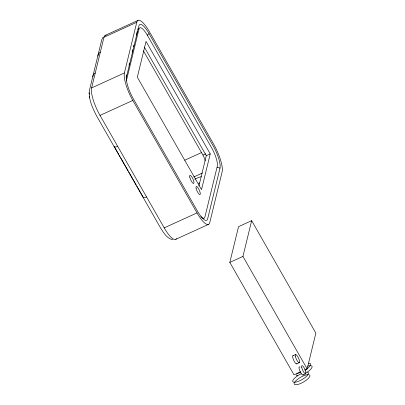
<?xml version="1.0" encoding="UTF-8"?>
<svg xmlns="http://www.w3.org/2000/svg" width="405" height="405" viewBox="0 0 405 405"><rect width="100%" height="100%" fill="white"/><g stroke="black" fill="none" stroke-linecap="round" stroke-linejoin="round"><path stroke-width="0.61" d="M172.697 239.694C166.926 238.535 163.681 232.814 160.734 228.268L96.532 115.81C92.639 108.11 88.558 99.655 89.318 90.796L101.802 39.604L103.133 37.088M294.141 383.277L294.081 383.596A8.981 2.789 -29.7 0 0 301.355 383.165A8.981 2.789 -29.7 0 0 309.84 376.225L309.921 375.789A8.981 2.789 -29.7 0 0 309.42 374.873M176.504 238.626A22.452 6.014 65.5 0 1 164.212 227.863L100.015 115.4A22.452 6.014 65.5 0 1 91.611 87.92L103.963 37.25A22.452 6.014 65.5 0 1 106.105 35.21M124.416 72.961L136.769 22.29A22.452 6.014 65.5 0 1 149.531 31.884L213.729 144.342A22.452 6.014 65.5 0 1 222.132 171.821L209.78 222.497A22.452 6.014 65.5 0 1 197.017 212.903L132.82 100.44A22.452 6.014 65.5 0 1 124.416 72.961L91.611 87.92M126.213 76.677L126.659 74.844M129.038 65.073L129.484 63.246M132.167 52.255L132.759 49.81M133.503 46.757L133.949 44.93M136.333 35.159L137.224 31.499M126.532 76.672L138.885 25.996A17.962 4.809 65.5 0 1 149.096 33.671L213.293 146.134A17.962 4.809 65.5 0 1 220.016 168.115L207.664 218.786A17.962 4.809 65.5 0 1 197.453 211.111L133.255 98.653A17.962 4.809 65.5 0 1 126.532 76.672L126.183 77.719M200.855 216.645A14.97 4.01 65.5 0 0 204.94 216.913L217.293 166.242A14.97 4.01 65.5 0 0 211.694 147.921L147.491 35.463A14.97 4.01 65.5 0 0 138.986 29.069L126.628 79.739A14.97 4.01 65.5 0 0 126.492 80.823M198.911 185.991L206.302 155.677L144.296 47.061M210.241 153.885L201.518 189.651L137.32 77.193L146.038 41.426L210.241 153.885L206.302 155.677M300.869 371.75L294.025 374.868L229.822 262.41L238.54 226.643L251.662 220.659L315.865 333.118L307.147 368.884L304.864 369.927M307.147 368.884L242.944 256.426L251.662 220.659M147.152 35.265L149.096 33.671M105.153 35.392L137.958 20.432M103.963 37.25L136.769 22.29M137.857 29.58L138.986 29.069M100.015 115.4L132.82 100.44M184.756 160.208L201.837 152.417M143.446 50.858L202.945 155.09L205.76 153.809M193.772 176.97L202.313 173.072M164.212 227.863L197.017 212.903M175.785 239.309L208.59 224.35M229.822 262.41L242.944 256.426M292.871 355.767L295.498 354.567M296.733 363.852L299.361 362.657M303.082 374.974L305.709 373.78M217.136 167.204L220.016 168.115M118.817 154.477L114.149 146.306A4.49 1.392 -29.7 0 0 117.653 146.296M119.434 155.566L120.057 156.654M120.68 157.748L128.147 170.819M128.77 171.912L136.232 184.989M136.855 186.077L143.076 196.972A4.49 1.392 -29.7 0 0 146.575 196.967M89.363 96.117L89.606 97.59M89.135 92.806L89.166 94.157M92.912 76.965A4.49 4.096 13.7 0 1 95.246 73.016M98 56.103A4.49 4.096 13.7 0 1 100.329 52.154M303.269 374.64A4.49 1.205 65.5 0 1 299.938 371.167A4.49 1.205 65.5 0 1 299.963 367.046M296.921 363.518A4.49 1.205 65.5 0 1 293.833 360.577A4.49 1.205 65.5 0 1 293.19 355.706M311.192 365.771A8.981 2.789 -29.7 0 1 312.098 366.844L312.017 367.284A8.981 2.789 -29.7 0 1 307.42 372.013M297.685 375.81A8.981 2.789 -29.7 0 1 296.263 374.65M307.684 366.16A8.981 2.789 -29.7 0 1 310.675 365.69M308.64 363.219A8.981 2.789 -29.7 0 1 310.691 364.373L310.61 364.809A8.981 2.789 -29.7 0 1 305.076 370.145M300.181 372.559A8.981 2.789 -29.7 0 1 296.895 373.334M294.364 382.669A8.981 2.789 -29.7 0 1 300.662 377.247A8.981 2.789 -29.7 0 1 308.494 374.635M305.75 372.241A8.981 2.789 -29.7 0 1 308.509 373.319L308.428 373.754A8.981 2.789 -29.7 0 1 299.948 380.69A8.981 2.789 -29.7 0 1 292.668 381.125L292.749 380.69A8.981 2.789 -29.7 0 1 301.234 373.749M203.315 218.295A14.97 4.01 65.5 0 1 203.092 218.563M137.983 28.887A14.97 4.01 65.5 0 1 138.763 28.325M199.478 182.933A8.981 2.789 -29.7 0 1 198.546 183.536M194.901 179.228A8.981 2.789 -29.7 0 1 201.401 176.691M202.945 155.09A5.989 1.605 65.5 0 1 205.143 160.795M301.725 367.421A4.49 1.205 65.5 0 0 305.39 373.84A4.49 1.205 65.5 0 0 304.211 367.948A4.49 1.205 65.5 0 0 301.725 367.421M295.377 356.299A4.49 1.205 65.5 0 0 299.042 362.718A4.49 1.205 65.5 0 0 297.862 356.825A4.49 1.205 65.5 0 0 295.377 356.299M189.753 177.066A4.49 1.205 65.5 0 0 193.418 183.485A4.49 1.205 65.5 0 0 192.238 177.593A4.49 1.205 65.5 0 0 189.753 177.066M196.101 188.188A4.49 1.205 65.5 0 0 199.766 194.608A4.49 1.205 65.5 0 0 198.587 188.715A4.49 1.205 65.5 0 0 196.101 188.188"/></g></svg>
